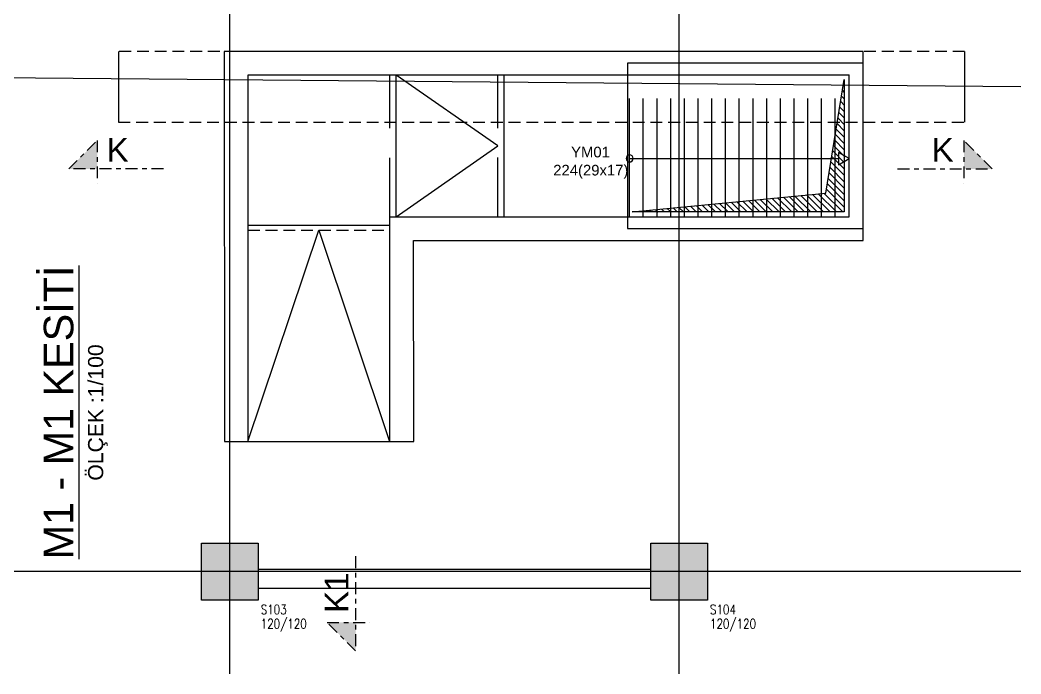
# Model space of a CAD drawing. Header units: inches. Extents: x 400392 to 401495, y 4543971 to 4544133.
# Drawn here: x 401442.78 to 401463.94, y 4544017.98 to 4544031.81 of the extents above; entities that cross this region are included whole.
import ezdxf
from ezdxf.enums import TextEntityAlignment as Align

# ---------------------------------------------------------------- set-up
doc = ezdxf.new("R2010")
doc.units = ezdxf.units.IN
doc.header["$MEASUREMENT"] = 0
for name, pattern in [('AKS', [3, 2.5, -0.25, 0, -0.25]), ('CENTER', [2, 1.25, -0.25, 0.25, -0.25]), ('HIDDEN', [0.375, 0.25, -0.125])]:
    doc.linetypes.add(name, pattern=pattern)
for name, color, linetype in [('aks prota', 2, 'AKS'), ('boşluk prota', 2, 'Continuous'), ('boşluk taraması prota', 252, 'Continuous'), ('kesit tarama prota', 252, 'Continuous'), ('kiris prota', 6, 'Continuous'), ('kiriş prota', 6, 'Continuous'), ('kolon prota', 1, 'Continuous'), ('kolon tarama prota', 252, 'Continuous'), ('lkolon prota', 4, 'Continuous'), ('merdiven prota', 2, 'Continuous'), ('metraj prota', 2, 'Continuous'), ('perde prota', 1, 'Continuous'), ('PRT-MI-ad_dim', 8, 'Continuous'), ('prt-s-taxis', 7, 'Continuous'), ('skesit prota', 7, 'Continuous'), ('t35 prota', 3, 'Continuous'), ('tkesit prota', 7, 'Continuous'), ('tkolon prota', 6, 'Continuous'), ('tplan prota', 7, 'Continuous'), ('ölçü prota', 4, 'Continuous')]:
    doc.layers.add(name, color=color, linetype=linetype)
doc.styles.add('Arial', font='Arial.ttf')
doc.styles.add('PRT-MI-a_Arial', font='Arial.ttf', dxfattribs={"height": 30})
doc.styles.add('tkolon', font='romanstw.shx')

# ---------------------------------------------------------------- blocks, each defined once
blk = doc.blocks.new('*U31')
at = {"layer": 'metraj prota', "color": 4}
blk.add_lwpolyline([(-464, 0), (-441.5, 13), (-441.5, -13)], close=True, dxfattribs=at)
blk.add_lwpolyline([(0, 0), (-441.5, 0)], dxfattribs=at)
blk.add_circle((0, 0), 7.5, dxfattribs=at)
blk = doc.blocks.new('Stair_Anotation')
at = {"color": 0, "style": 'PRT-MI-a_Arial'}
blk.add_attdef('M.ADI', text='', height=0.2, dxfattribs=at).set_placement((0, 0), align=Align.BOTTOM_CENTER)
blk.add_attdef('BAS.SAYI-(EN-RIHT)', text='', height=0.2, dxfattribs=at).set_placement((0, -0.08), align=Align.TOP_CENTER)

msp = doc.modelspace()

# ---------------------------------------------------------------- hatches: boundary and pattern name
at = {"layer": 'boşluk taraması prota', "ltscale": 2}
h = msp.add_hatch(dxfattribs=at)
h.set_pattern_fill('ANSI31', color=256, scale=0.03, angle=126, style=0)
h.set_pattern_definition([(135, (401463.87735, 4544002.63097), (-0.06735192, -0.06735192), [])])
h.paths.add_polyline_path([(401460.207, 4544030.554), (401460.207, 4544027.752), (401455.724, 4544027.752), (401459.817, 4544028.153)])
at = {"layer": 'kesit tarama prota'}
h = msp.add_hatch(color=256, dxfattribs=at)
h.dxf.hatch_style = 1
h.paths.add_polyline_path([(401444.409, 4544029.264), (401443.809, 4544028.664), (401444.409, 4544028.664)])
h = msp.add_hatch(color=256, dxfattribs=at)
h.dxf.hatch_style = 1
h.paths.add_polyline_path([(401462.735, 4544029.264), (401463.335, 4544028.664), (401462.735, 4544028.664)])
h = msp.add_hatch(color=256, dxfattribs=at)
h.dxf.hatch_style = 1
h.paths.add_polyline_path([(401449.272, 4544019.075), (401449.872, 4544018.475), (401449.872, 4544019.075)])
at = {"layer": 'kolon tarama prota'}
h = msp.add_hatch(color=256, dxfattribs=at)
h.dxf.hatch_style = 1
h.paths.add_polyline_path([(401446.616, 4544020.748), (401447.816, 4544020.748), (401447.816, 4544019.548), (401446.616, 4544019.548)])
h = msp.add_hatch(color=256, dxfattribs=at)
h.dxf.hatch_style = 1
h.paths.add_polyline_path([(401456.116, 4544020.748), (401457.316, 4544020.748), (401457.316, 4544019.548), (401456.116, 4544019.548)])

# ---------------------------------------------------------------- linework, layer by layer
at = {"layer": 'aks prota', "ltscale": 10}
for p, q in [((401447.216, 4544017.985), (401447.216, 4544044.637)), ((401456.716, 4544017.985), (401456.716, 4544044.637)), ((401463.943, 4544030.398), (401431.05, 4544030.688)), ((401463.943, 4544020.148), (401431.05, 4544020.148))]:
    msp.add_line(p, q, dxfattribs=at)
at = {"layer": 'boşluk prota', "ltscale": 0.05}
msp.add_lwpolyline([(401460.207, 4544030.554), (401460.207, 4544027.752), (401455.724, 4544027.752), (401459.817, 4544028.153)], close=True, dxfattribs=at)
at = {"layer": 'kiris prota', "linetype": 'HIDDEN', "ltscale": 5}
for p, q in [((401450.596, 4544027.648), (401450.596, 4544030.652)), ((401452.879, 4544027.652), (401452.879, 4544030.652))]:
    msp.add_line(p, q, dxfattribs=at)
at = {"layer": 'kiriş prota'}
for p, q in [((401450.732, 4544027.648), (401450.732, 4544030.648)), ((401453.018, 4544027.652), (401453.018, 4544030.652)), ((401447.596, 4544027.471), (401450.596, 4544027.471))]:
    msp.add_line(p, q, dxfattribs=at)
at = {"layer": 'kiriş prota', "linetype": 'HIDDEN'}
msp.add_line((401447.596, 4544027.366), (401450.596, 4544027.366), dxfattribs=at)
at = {"layer": 'kiriş prota'}
msp.add_lwpolyline([(401447.101, 4544022.899), (401451.101, 4544022.899), (401451.096, 4544027.148), (401460.607, 4544027.148), (401460.607, 4544027.652), (401460.607, 4544031.148), (401447.096, 4544031.148)], close=True, dxfattribs=at)
for points in [[(401460.607, 4544030.898), (401455.624, 4544030.898)], [(401455.624, 4544030.898), (401455.624, 4544027.402), (401460.607, 4544027.402)], [(401460.307, 4544027.652), (401460.307, 4544030.648), (401447.596, 4544030.648), (401447.596, 4544022.899), (401450.596, 4544022.899), (401450.596, 4544027.648), (401460.307, 4544027.648), (401460.307, 4544030.652)], [(401447.816, 4544020.198), (401456.116, 4544020.198)], [(401447.816, 4544019.798), (401456.116, 4544019.798)]]:
    msp.add_lwpolyline(points, dxfattribs=at)
at = {"layer": 'kolon prota', "color": 1}
for points in [[(401446.616, 4544020.748), (401447.816, 4544020.748), (401447.816, 4544019.548), (401446.616, 4544019.548)], [(401456.116, 4544020.748), (401457.316, 4544020.748), (401457.316, 4544019.548), (401456.116, 4544019.548)]]:
    msp.add_lwpolyline(points, close=True, dxfattribs=at)
at = {"layer": 'merdiven prota', "linetype": 'HIDDEN', "ltscale": 10}
for p, q in [((401455.667, 4544027.652), (401455.667, 4544030.652)), ((401455.957, 4544027.652), (401455.957, 4544030.652)), ((401456.247, 4544027.652), (401456.247, 4544030.652)), ((401456.537, 4544027.652), (401456.537, 4544030.652)), ((401456.827, 4544027.652), (401456.827, 4544030.652)), ((401457.117, 4544027.652), (401457.117, 4544030.652)), ((401457.407, 4544027.652), (401457.407, 4544030.652)), ((401457.697, 4544027.652), (401457.697, 4544030.652)), ((401457.987, 4544027.652), (401457.987, 4544030.652)), ((401458.277, 4544027.652), (401458.277, 4544030.652)), ((401458.567, 4544027.652), (401458.567, 4544030.652)), ((401458.857, 4544027.652), (401458.857, 4544030.652)), ((401459.147, 4544027.652), (401459.147, 4544030.652)), ((401459.437, 4544027.652), (401459.437, 4544030.652)), ((401459.727, 4544027.652), (401459.727, 4544030.652)), ((401460.017, 4544027.652), (401460.017, 4544030.652))]:
    msp.add_line(p, q, dxfattribs=at)
for points in [[(401444.859, 4544031.148), (401444.859, 4544029.648)], [(401462.751, 4544031.148), (401462.751, 4544029.648)]]:
    msp.add_lwpolyline(points, dxfattribs=at)
at = {"layer": 'perde prota', "linetype": 'HIDDEN'}
for points in [[(401462.751, 4544031.148), (401444.859, 4544031.148)], [(401444.859, 4544029.648), (401462.751, 4544029.648)]]:
    msp.add_lwpolyline(points, dxfattribs=at)
at = {"layer": 'skesit prota', "linetype": 'CENTER', "ltscale": 0.2}
for p, q in [((401443.809, 4544028.664), (401444.409, 4544029.264)), ((401444.409, 4544029.264), (401444.409, 4544028.364)), ((401462.735, 4544029.264), (401462.735, 4544028.364)), ((401463.335, 4544028.664), (401462.735, 4544029.264)), ((401449.272, 4544019.075), (401450.172, 4544019.075)), ((401449.872, 4544018.475), (401449.272, 4544019.075))]:
    msp.add_line(p, q, dxfattribs=at)
for points in [[(401445.809, 4544028.664), (401443.809, 4544028.664)], [(401461.335, 4544028.664), (401463.335, 4544028.664)], [(401449.872, 4544020.475), (401449.872, 4544018.475)]]:
    msp.add_lwpolyline(points, dxfattribs=at)
at = {"layer": 'ölçü prota'}
for points in [[(401450.732, 4544027.648), (401452.882, 4544029.152), (401450.732, 4544030.648)], [(401447.592, 4544022.899), (401449.096, 4544027.366), (401450.593, 4544022.899)]]:
    msp.add_lwpolyline(points, dxfattribs=at)

# ---------------------------------------------------------------- block references
at = {"layer": 'PRT-MI-ad_dim', "xscale": -0.01, "yscale": 0.01, "zscale": 0.01, "rotation": 359.9634727169899}
msp.add_blockref('*U31', (401455.667, 4544028.885), dxfattribs=at)
at = {"layer": 'prt-s-taxis'}
ref = msp.add_blockref('Stair_Anotation', (401454.849, 4544028.839), dxfattribs=dict(at, xscale=-1.125, yscale=1.125, zscale=1.125))
ref.add_attrib('M.ADI', 'YM01', dxfattribs={"layer": '0', "color": 0, "height": 0.225, "style": 'PRT-MI-a_Arial'}).set_placement((401454.84, 4544028.839), align=Align.BOTTOM_CENTER)
ref.add_attrib('BAS.SAYI-(EN-RIHT)', '224(29x17)', dxfattribs={"layer": '0', "color": 0, "height": 0.225, "style": 'PRT-MI-a_Arial'}).set_placement((401454.847, 4544028.749), align=Align.TOP_CENTER)

# ---------------------------------------------------------------- texts
at = {"layer": 'lkolon prota', "style": 'tkolon', "width": 0.8}
for p in [(401447.867, 4544018.947), (401457.367, 4544018.947)]:
    msp.add_text('120/120', height=0.2, dxfattribs=at).set_placement(p)
at = {"layer": 't35 prota', "style": 'Arial'}
msp.add_text('ÖLÇEK :1/100', height=0.32, rotation=90, dxfattribs=at).set_placement((401444.39, 4544023.513), align=Align.MIDDLE)
at = {"layer": 'tkesit prota', "style": 'Arial'}
for p in [(401444.609, 4544028.814), (401462.055, 4544028.814)]:
    msp.add_text('K', height=0.5, dxfattribs=at).set_placement(p)
msp.add_text('K1', height=0.5, rotation=90, dxfattribs=at).set_placement((401449.722, 4544019.275))
at = {"layer": 'tkolon prota', "style": 'tkolon', "width": 0.8}
for s, p in [('S103', (401447.867, 4544019.247)), ('S104', (401457.367, 4544019.247))]:
    msp.add_text(s, height=0.2, dxfattribs=at).set_placement(p)
at = {"layer": 'tplan prota', "style": 'Arial'}
msp.add_text('%%UM1 - M1 KESİTİ', height=0.625, rotation=90, dxfattribs=at).set_placement((401443.515, 4544023.513), align=Align.MIDDLE)

doc.saveas('drawing.dxf')
